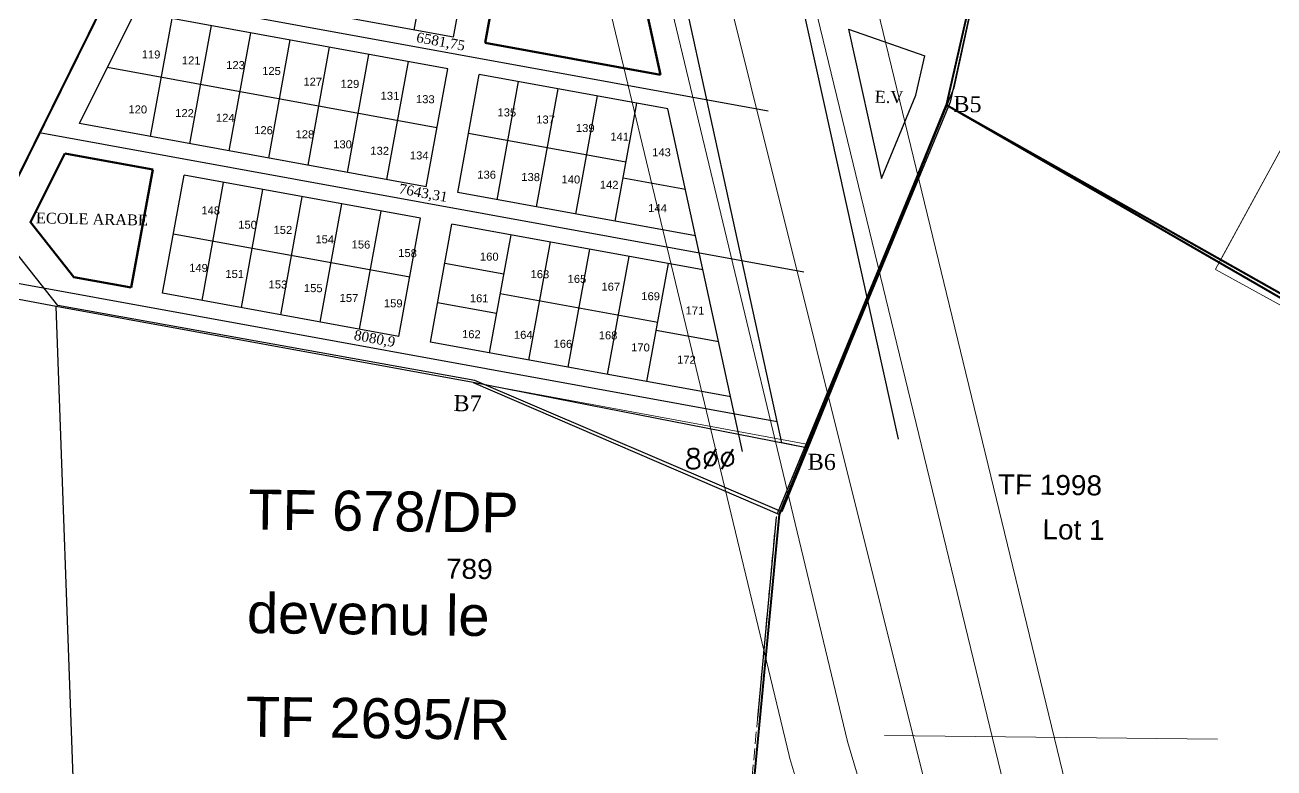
# Model space of a CAD drawing. Header units: metres. Extents: x 0 to 1324930, y 0 to 1631912.
# Drawn here: x 251926.8 to 252238.8, y 1628881.6 to 1629067.3 of the extents above; entities that cross this region are included whole.
import ezdxf
from ezdxf.enums import TextEntityAlignment as Align

# ---------------------------------------------------------------- set-up
doc = ezdxf.new("R2010")
doc.units = ezdxf.units.M
doc.header["$MEASUREMENT"] = 0
doc.linetypes.add('DGN Style 3', pattern=[4.156684, 2.96906, -1.187624])
doc.layers.get('Defpoints').update_dxf_attribs({"lineweight": 0})
for name, color, linetype in [('A_revoir_niveau_0', 7, 'Continuous'), ('limites_sections', 7, 'Continuous'), ('limites_tf', 7, 'Continuous'), ('numero_lot', 7, 'Continuous'), ('toponymie', 7, 'Continuous')]:
    doc.layers.add(name, color=color, linetype=linetype)
for name, color, linetype, lineweight in [('emprise_ht_pik_rufisque', 7, 'Continuous', 0), ('Niveau 2', 7, 'Continuous', 0), ('Numero_TF', 7, 'Continuous', 0), ('Régularisation', 1, 'Continuous', 40), ('SIPRES', 1, 'Continuous', 0)]:
    doc.layers.add(name, color=color, linetype=linetype, lineweight=lineweight)
doc.layers.add('Lignes HT Vectorisées', color=6, linetype='Continuous', lineweight=0, true_color=0xff00ff)
doc.styles.add('ROMANS', font='romans.shx', dxfattribs={"height": 0.2})
doc.styles.get("Standard").update_dxf_attribs({"font": 'txt.shx'})
doc.styles.add('Style-Arial', font='arial.ttf')
doc.styles.add('Style-Sylfaen', font='sylfaen.ttf')
doc.dimstyles.new('ISO-25', dxfattribs={"dimtxt": 50, "dimasz": 96.153846, "dimexe": 48.076923, "dimexo": 24.038462, "dimgap": 24.038462, "dimtad": 1, "dimlfac": 1000, "dimzin": 1, "dimdsep": 46, "dimtxsty": 'Standard', "dimcen": 0.0025, "dimse1": 1, "dimse2": 1, "dimclrd": 256, "dimclre": 256, "dimazin": 3, "dimtfac": 1, "dimtmove": 0, "dimatfit": 3, "dimtzin": 1, "dimlwd": -1, "dimlwe": -1})

# ---------------------------------------------------------------- blocks, each defined once
blk = doc.blocks.new('*D65')
at = {"layer": 'Defpoints', "color": 0, "lineweight": 53, "transparency": 16777216}
for p in [(251947.969244, 1629075.818669), (252112.431727, 1629045.81785), (252112.431727, 1629045.81785)]:
    blk.add_point(p, dxfattribs=at)
at = {"layer": 'Niveau 2', "lineweight": -2, "transparency": 16777216}
blk.add_line((251947.969244, 1629075.818669), (252112.431727, 1629045.81785), dxfattribs=at)
at = {"layer": 'Niveau 2', "color": 0, "lineweight": 13, "transparency": 16777216, "insert": (252030.577924, 1629062.887349), "char_height": 2.499995, "attachment_point": 5, "rotation": 349.66192504, "style": 'Style-Sylfaen'}
blk.add_mtext('6581,75', dxfattribs=at)
blk = doc.blocks.new('_None')
blk = doc.blocks.new('*D69')
at = {"layer": 'Defpoints', "color": 0, "lineweight": 53, "transparency": 16777216}
for p in [(251930.347398, 1629040.406205), (252121.335787, 1629005.5666), (252121.335787, 1629005.5666)]:
    blk.add_point(p, dxfattribs=at)
at = {"layer": 'Niveau 2', "lineweight": -2, "transparency": 16777216}
blk.add_line((251930.347398, 1629040.406205), (252121.335787, 1629005.5666), dxfattribs=at)
at = {"layer": 'Niveau 2', "color": 0, "lineweight": 13, "transparency": 16777216, "insert": (252026.21903, 1629025.055492), "char_height": 2.499995, "attachment_point": 5, "rotation": 349.66192504, "style": 'Style-Sylfaen'}
blk.add_mtext('7643,31', dxfattribs=at)
blk = doc.blocks.new('*D73')
at = {"layer": 'Defpoints', "color": 0, "lineweight": 53, "transparency": 16777216}
for p in [(251912.725551, 1629004.993742), (252114.648254, 1628968.159528), (252114.648254, 1628968.159528)]:
    blk.add_point(p, dxfattribs=at)
at = {"layer": 'Niveau 2', "lineweight": -2, "transparency": 16777216}
blk.add_line((251912.725551, 1629004.993742), (252114.648254, 1628968.159528), dxfattribs=at)
at = {"layer": 'Niveau 2', "color": 0, "lineweight": 13, "transparency": 16777216, "insert": (252014.064023, 1628988.643984), "char_height": 2.499995, "attachment_point": 5, "rotation": 349.66192504, "style": 'Style-Sylfaen'}
blk.add_mtext('8080,9', dxfattribs=at)

msp = doc.modelspace()

# ---------------------------------------------------------------- linework, layer by layer
at = {"layer": 'A_revoir_niveau_0', "color": 7, "linetype": 'Continuous', "lineweight": 0}
msp.add_line((252065.46077, 1629311.92542), (251918.68297, 1629016.98654), dxfattribs=at)
at = {"layer": 'A_revoir_niveau_0', "ltscale": 39.37}
for p, q in [((251918.69068, 1629016.98114), (252065.46104, 1629311.92752)), ((252104.63464, 1629145.88256, 1), (252144.91465, 1628963.79471, 1)), ((252115.80651, 1628962.85189, 1), (252076.43203, 1629143.28299, 1)), ((252033.81087, 1629064.22566), (251958.01629, 1629078.05191)), ((252032.37522, 1629056.35555), (251954.30643, 1629070.59666)), ((252029.68339, 1629041.59909), (251947.35044, 1629056.61805)), ((252087.35504, 1629046.32628), (252040.24533, 1629054.9199)), ((252106.03646, 1628960.71983, 1), (252087.35504, 1629046.32628, 1)), ((252026.99155, 1629026.84263), (251940.39444, 1629042.63945)), ((252076.90406, 1629032.98522), (252037.5535, 1629040.16344)), ((252025.55591, 1629018.97252), (251966.53006, 1629029.73986)), ((252076.19528, 1629029.09976), (252091.7328, 1629026.26544)), ((252094.28569, 1629014.56701), (252034.86166, 1629025.40698)), ((252096.13386, 1629006.09787), (252033.42602, 1629017.53687)), ((252022.86407, 1629004.21606), (251963.83823, 1629014.9834)), ((252046.38792, 1629005.0074), (252031.63146, 1629007.69923)), ((252020.17224, 1628989.4596), (251961.14639, 1629000.22694)), ((252044.59337, 1628995.16976), (252029.83691, 1628997.86159)), ((252084.84121, 1628992.91035), (252045.49064, 1629000.08858)), ((252038.70233, 1628977.94739), (251934.56249, 1628996.9443)), ((252100.06123, 1628988.10095), (252084.48229, 1628990.94282)), ((252103.06451, 1628974.3386), (252028.04235, 1628988.02395)), ((252121.61992, 1628961.71374), (252038.70233, 1628977.94739))]:
    msp.add_line(p, q, dxfattribs=at)
at = {"layer": 'A_revoir_niveau_0', "color": 145, "lineweight": 80, "ltscale": 39.37}
for p, q in [((252085.50687, 1629054.79541, 1), (252078.57622, 1629086.55468, 1)), ((252085.50687, 1629054.79541), (252041.68098, 1629062.79002))]:
    msp.add_line(p, q, dxfattribs=at)
at = {"layer": 'A_revoir_niveau_0', "color": 3, "lineweight": 30, "ltscale": 39.37}
for p, q in [((252132.48607, 1629066.27702), (252151.59361, 1629059.59839)), ((252132.48607, 1629066.27702, 1), (252140.74633, 1629028.93608, 1)), ((252149.34312, 1629049.73663), (252151.59361, 1629059.59839)), ((252140.74633, 1629028.93608), (252149.34312, 1629049.73663))]:
    msp.add_line(p, q, dxfattribs=at)
at = {"layer": 'A_revoir_niveau_0', "color": 5, "lineweight": 53, "ltscale": 39.37}
for p, q in [((251958.65995, 1629031.1755), (251936.68458, 1629035.18419)), ((251953.27628, 1629001.66258), (251938.96308, 1629004.27356))]:
    msp.add_line(p, q, dxfattribs=at)
at = {"layer": 'A_revoir_niveau_0', "linetype": 'Continuous', "lineweight": 30, "ltscale": 39.37}
msp.add_line((252038.71506, 1628977.96227), (252115.2821, 1628944.98102), dxfattribs=at)
at = {"layer": 'A_revoir_niveau_0', "ltscale": 39.37, "flags": 128}
for points in [[(252114.79166, 1628945.19228), (252156.99313, 1629047.30181), (252178.49349, 1629141.51754)], [(252023.97323, 1629066.02022), (252029.3569, 1629095.53314)], [(252033.81087, 1629064.22566), (252039.19454, 1629093.73858)], [(251940.39444, 1629042.63945), (251954.30643, 1629070.59666)], [(251958.12807, 1629039.40453), (251963.51174, 1629068.91745)], [(251967.96571, 1629037.60997), (251973.34938, 1629067.12289)], [(251977.80335, 1629035.81541), (251983.18702, 1629065.32833)], [(251987.64099, 1629034.02086), (251993.02466, 1629063.53378)], [(251997.47863, 1629032.2263), (252002.8623, 1629061.73922)], [(252007.31627, 1629030.43174), (252012.69994, 1629059.94466)], [(252017.15391, 1629028.63719), (252022.53758, 1629058.15011)], [(252026.99155, 1629026.84263), (252032.37522, 1629056.35555)], [(252034.86166, 1629025.40698), (252040.24533, 1629054.9199)], [(252044.6993, 1629023.61243), (252050.08297, 1629053.12535)], [(252054.53694, 1629021.81787), (252059.92061, 1629051.33079)], [(252064.37458, 1629020.02331), (252069.75825, 1629049.53624)], [(252074.21222, 1629018.22876), (252079.5959, 1629047.74168)], [(251961.14639, 1629000.22694), (251966.53006, 1629029.73986)], [(251970.98403, 1628998.43238), (251976.36771, 1629027.9453)], [(251980.82167, 1628996.63782), (251986.20534, 1629026.15074)], [(251990.65931, 1628994.84327), (251996.04299, 1629024.35619)], [(252000.49696, 1628993.04871), (252005.88063, 1629022.56163)], [(252010.33459, 1628991.25415), (252015.71827, 1629020.76708)], [(252020.17224, 1628989.4596), (252025.55591, 1629018.97252)], [(252028.04235, 1628988.02395), (252033.42602, 1629017.53687)], [(252042.79881, 1628985.33212), (252048.18248, 1629014.84504)], [(252052.63645, 1628983.53756), (252058.02012, 1629013.05048)], [(252062.47409, 1628981.743), (252067.85776, 1629011.25592)], [(252072.31173, 1628979.94845), (252077.6954, 1629009.46137)], [(252082.14937, 1628978.15389), (252087.53304, 1629007.66681)]]:
    msp.add_lwpolyline(points, dxfattribs=at)
at = {"layer": 'A_revoir_niveau_0', "color": 145, "lineweight": 80, "ltscale": 39.37, "flags": 128}
msp.add_lwpolyline([(252041.68098, 1629062.79002), (252047.06465, 1629092.30294)], dxfattribs=at)
at = {"layer": 'A_revoir_niveau_0', "color": 5, "lineweight": 53, "ltscale": 39.37, "flags": 128}
for points in [[(251938.96308, 1629004.27356), (251928.11789, 1629017.96877), (251936.68458, 1629035.18419)], [(251953.27628, 1629001.66258), (251958.65995, 1629031.1755)]]:
    msp.add_lwpolyline(points, dxfattribs=at)
at = {"layer": 'A_revoir_niveau_0', "lineweight": 30, "ltscale": 39.37, "elevation": 1, "flags": 128}
msp.add_lwpolyline([(252137.09313, 1628999.1523), (252121.61992, 1628961.71374), (252115.80651, 1628962.85189)], dxfattribs=at)
at = {"layer": 'emprise_ht_pik_rufisque', "color": 1}
for p, q in [((252094.96451, 1629255.98887), (252229.4915, 1628700.98052)), ((252117.64924, 1628884.72019), (252045.75616, 1629184.27809)), ((252117.85424, 1628883.95553), (252117.64924, 1628884.72019)), ((252223.73491, 1628526.96309), (252117.85424, 1628883.95553))]:
    msp.add_line(p, q, dxfattribs=at)
at = {"layer": 'Lignes HT Vectorisées', "color": 5, "flags": 128}
for points in [[(252238.11574, 1628531.22831), (252214.91361, 1628697.44702), (252080.38798, 1629252.44982), (251995.55704, 1629601.26948), (251992.86991, 1629612.34375)], [(252238.11574, 1628531.22831), (252059.36813, 1629247.34019), (251986.871, 1629536.0512), (251976.57232, 1629577.48855)], [(252238.11574, 1628531.22831), (252132.23507, 1628888.22075), (252060.34199, 1629187.77865)]]:
    msp.add_lwpolyline(points, dxfattribs=at)
at = {"layer": 'limites_sections', "color": 112, "linetype": 'Continuous', "lineweight": 40, "flags": 128}
for points in [[(251919.61268, 1629455.67058), (252081.42593, 1629801.73603), (252284.01813, 1629684.53413), (252527.00823, 1629543.96157), (252770.73085, 1629406.43238), (252730.6907, 1629319.38859), (252715.53215, 1629273.91291), (252709.8002, 1629256.71706), (252715.02282, 1628988.62218), (252674.25754, 1628915.95363), (252495.08636, 1628927.31368), (252429.92095, 1628946.76676), (252389.11796, 1628940.41899), (252306.55366, 1628962.87828), (252156.9804, 1629047.27102), (252178.39639, 1629141.09202), (252230.21024, 1629282.12064), (252157.35447, 1629307.56238), (251996.65824, 1629315.19562), (252037.72196, 1629398.92806), (251919.61268, 1629455.67058)], [(252721.72186, 1628619.43782), (252753.24186, 1628623.32182), (252724.25043, 1628275.00653), (252670.71539, 1628292.08952), (252580.66205, 1628324.66201), (252041.29203, 1628533.92652), (252075.31604, 1628631.87788), (252090.83573, 1628688.25731), (252115.26328, 1628944.95062), (252156.99313, 1629047.30181), (252306.55366, 1628962.87828), (252389.11796, 1628940.41899), (252429.92095, 1628946.76676), (252495.08636, 1628927.31368), (252674.25754, 1628915.95363), (252655.49253, 1628879.66168), (252709.97228, 1628836.08889), (252707.87286, 1628693.96682), (252721.72186, 1628619.43782)]]:
    msp.add_lwpolyline(points, close=True, dxfattribs=at)
at = {"layer": 'limites_tf', "color": 5, "linetype": 'Continuous', "lineweight": 30}
for p, q in [((251919.07139, 1629017.22087), (252065.24094, 1629312.46166)), ((252178.62947, 1629142.28113), (252158.79978, 1629051.5949)), ((252158.79978, 1629051.5949), (252122.97933, 1628963.06661)), ((251934.98208, 1628997.21263), (251919.07139, 1629017.22087)), ((251934.55238, 1628996.94555), (251895.13007, 1629004.1715)), ((252039.17049, 1628978.4271), (251934.98208, 1628997.21263)), ((252115.79977, 1628945.5903), (252039.17049, 1628978.4271)), ((252122.97933, 1628963.06661), (252115.79977, 1628945.5903))]:
    msp.add_line(p, q, dxfattribs=at)
at = {"layer": 'limites_tf', "color": 2, "linetype": 'Continuous', "lineweight": 30}
for p, q in [((252178.49827, 1629141.51153), (252157.85174, 1629048.01359)), ((252157.85174, 1629048.01359), (252115.26328, 1628944.95062))]:
    msp.add_line(p, q, dxfattribs=at)
at = {"layer": 'limites_tf', "linetype": 'Continuous', "lineweight": 30, "ltscale": 39.37}
for p, q in [((252114.79166, 1628945.19228), (252156.99313, 1629047.30181)), ((252156.99313, 1629047.30181), (252306.56897, 1628962.94203)), ((252114.403, 1628944.25186), (252109.79698, 1628894.02848))]:
    msp.add_line(p, q, dxfattribs=at)
at = {"layer": 'limites_tf', "color": 1, "linetype": 'Continuous', "lineweight": 30}
for p, q in [((252121.60403, 1628961.68226), (252156.99225, 1629047.26433)), ((252156.99225, 1629047.26433), (252306.55366, 1628962.87828))]:
    msp.add_line(p, q, dxfattribs=at)
at = {"layer": 'limites_tf', "color": 5, "linetype": 'Continuous', "lineweight": 30, "ltscale": 10}
msp.add_line((251938.95006, 1628874.18059), (251934.55238, 1628996.94555), dxfattribs=at)
at = {"layer": 'limites_tf', "color": 5, "linetype": 'Continuous', "lineweight": 30, "flags": 128}
msp.add_lwpolyline([(252065.24094, 1629312.46166), (251919.07139, 1629017.22087), (251901.47285, 1629039.34697), (251882.93313, 1629076.99874)], dxfattribs=at)
at = {"layer": 'limites_tf', "color": 7, "linetype": 'Continuous', "lineweight": 40, "flags": 128}
msp.add_lwpolyline([(252587.20363, 1628384.95599), (252047.26027, 1628551.10843), (252090.83573, 1628688.25731), (252115.26328, 1628944.95062), (252157.03726, 1629047.23894), (252306.01026, 1628961.21885), (252389.82666, 1628938.99536), (252429.92095, 1628946.76676), (252450.37384, 1628931.74857), (252504.76412, 1628866.02662), (252568.76269, 1628890.32762), (252635.73958, 1628895.46702), (252710.02114, 1628836.05465), (252708.13768, 1628692.54172), (252587.20363, 1628384.95599)], close=True, dxfattribs=at)
at = {"layer": 'limites_tf', "color": 5, "linetype": 'DGN Style 3', "lineweight": 0, "flags": 128}
msp.add_lwpolyline([(252208.80435, 1628691.38516), (252208.18188, 1628707.90429), (252248.62621, 1628785.98223), (252306.55366, 1628962.87828), (252156.99225, 1629047.26433), (252121.60403, 1628961.68226), (252114.38405, 1628944.22161), (252092.36058, 1628704.54944), (252208.77461, 1628691.40554), (252208.77534, 1628691.38844), (252208.80435, 1628691.38516)], close=True, dxfattribs=at)
at = {"layer": 'Régularisation', "color": 1, "linetype": 'Continuous', "lineweight": 13}
for p, q in [((252224.20469, 1629006.22907, 1.99923), (252288.58517, 1629124.80798, 1.99923)), ((252224.85958, 1629007.43528, 1.99923), (252288.58517, 1629124.80798, 1.99923)), ((252141.49242, 1628889.70312), (252224.68185, 1628888.82917))]:
    msp.add_line(p, q, dxfattribs=at)
at = {"layer": 'Régularisation', "color": 1, "linetype": 'Continuous', "lineweight": 13, "elevation": 1.99923, "flags": 128}
msp.add_lwpolyline([(252224.18344, 1629006.18993), (252307.2796, 1628960.52124), (252389.82666, 1628938.99536), (252430.56071, 1628945.77141), (252451.17025, 1628930.9689), (252494.65911, 1628879.52943)], dxfattribs=at)
at = {"layer": 'SIPRES', "color": 1, "linetype": 'Continuous', "lineweight": 13, "ltscale": 10}
for p, q in [((252065.46077, 1629311.92542), (251918.68297, 1629016.98654)), ((251934.55238, 1628996.94555), (252038.70185, 1628977.9453)), ((252038.70185, 1628977.9453), (252122.48326, 1628962.41127)), ((252038.70185, 1628977.9453), (252115.26328, 1628944.95062)), ((252122.48326, 1628962.41127), (252115.26328, 1628944.95062))]:
    msp.add_line(p, q, dxfattribs=at)

# ---------------------------------------------------------------- texts
at = {"layer": 'numero_lot', "color": 7, "lineweight": 0, "char_height": 2, "attachment_point": 1, "rotation": 359.2899724, "line_spacing_factor": 0.72}
for s, insert in [('\\fArial|b0|i0|c00|p39;119', (251955.94036, 1629060.95314)), ('\\fArial|b0|i0|c00|p39;121', (251965.96477, 1629059.45174)), ('\\fArial|b0|i0|c00|p39;123', (251977.04268, 1629058.29169)), ('\\fArial|b0|i0|c00|p39;125', (251986.01834, 1629056.83248)), ('\\fArial|b0|i0|c00|p39;127', (251996.32779, 1629054.14173)), ('\\fArial|b0|i0|c00|p39;129', (252005.61458, 1629053.59767)), ('\\fArial|b0|i0|c00|p39;131', (252015.62075, 1629050.6244)), ('\\fArial|b0|i0|c00|p39;133', (252024.45396, 1629049.76606)), ('\\fArial|b0|i0|c00|p39;120', (251952.62228, 1629047.21317)), ('\\fArial|b0|i0|c00|p39;122', (251964.30273, 1629046.29212)), ('\\fArial|b0|i0|c00|p39;124', (251974.48108, 1629045.11756)), ('\\fArial|b0|i0|c00|p39;135', (252044.82215, 1629046.45364)), ('\\fArial|b0|i0|c00|p39;137', (252054.49912, 1629044.67913)), ('\\fArial|b0|i0|c00|p39;126', (251984.03607, 1629042.024)), ('\\fArial|b0|i0|c00|p39;139', (252064.40827, 1629042.55073)), ('\\fArial|b0|i0|c00|p39;128', (251994.36622, 1629041.00264)), ('\\fArial|b0|i0|c00|p39;130', (252003.77853, 1629038.49137)), ('\\fArial|b0|i0|c00|p39;141', (252073.01624, 1629040.41456)), ('\\fArial|b0|i0|c00|p39;132', (252013.05205, 1629036.87692)), ('\\fArial|b0|i0|c00|p39;134', (252022.93066, 1629035.70608)), ('\\fArial|b0|i0|c00|p39;143', (252083.45747, 1629036.48904)), ('\\fArial|b0|i0|c00|p39;136', (252039.78006, 1629030.91041)), ('\\fArial|b0|i0|c00|p39;138', (252050.77262, 1629030.30676)), ('\\fArial|b0|i0|c00|p39;140', (252060.81904, 1629029.71129)), ('\\fArial|b0|i0|c00|p39;142', (252070.38326, 1629028.38349)), ('\\fArial|b0|i0|c00|p39;144', (252082.48731, 1629022.54225)), ('\\fArial|b0|i0|c00|p39;148', (251970.84161, 1629021.9667)), ('\\fArial|b0|i0|c00|p39;150', (251980.05005, 1629018.39438)), ('\\fArial|b0|i0|c00|p39;152', (251988.86983, 1629017.10616)), ('\\fArial|b0|i0|c00|p39;154', (251999.32568, 1629014.74885)), ('\\fArial|b0|i0|c00|p39;156', (252008.38088, 1629013.44532)), ('\\fArial|b0|i0|c00|p39;158', (252020.01753, 1629011.30527)), ('\\fArial|b0|i0|c00|p39;160', (252040.4336, 1629010.4235)), ('\\fArial|b0|i0|c00|p39;149', (251967.78189, 1629007.60068)), ('\\fArial|b0|i0|c00|p39;151', (251976.8345, 1629006.0883)), ('\\fArial|b0|i0|c00|p39;163', (252053.08571, 1629006.03284)), ('\\fArial|b0|i0|c00|p39;165', (252062.33635, 1629004.86018)), ('\\fArial|b0|i0|c00|p39;153', (251987.64051, 1629003.46645)), ('\\fArial|b0|i0|c00|p39;155', (251996.46487, 1629002.54901)), ('\\fArial|b0|i0|c00|p39;167', (252070.78312, 1629002.90396)), ('\\fArial|b0|i0|c00|p39;157', (252005.38787, 1629000.08413)), ('\\fArial|b0|i0|c00|p39;159', (252016.44555, 1628998.75757)), ('\\fArial|b0|i0|c00|p39;161', (252037.92201, 1629000.00486)), ('\\fArial|b0|i0|c00|p39;169', (252080.74621, 1629000.52489)), ('\\fArial|b0|i0|c00|p39;171', (252091.82011, 1628996.94996)), ('\\fArial|b0|i0|c00|p39;162', (252035.95784, 1628991.03599)), ('\\fArial|b0|i0|c00|p39;164', (252048.92708, 1628990.87527)), ('\\fArial|b0|i0|c00|p39;166', (252058.82631, 1628988.63654)), ('\\fArial|b0|i0|c00|p39;168', (252070.103, 1628990.7451)), ('\\fArial|b0|i0|c00|p39;170', (252078.20519, 1628987.73136)), ('\\fArial|b0|i0|c00|p39;172', (252089.68243, 1628984.66098))]:
    msp.add_mtext(s, dxfattribs=dict(at, insert=insert))
at = {"layer": 'numero_tf', "lineweight": 30, "style": 'Style-Arial'}
for s, p in [('TF 1998', (252169.78125, 1628950.01564)), ('   Lot 1', (252175.0963, 1628938.83858))]:
    msp.add_text(s, height=4.99999, rotation=359.29, dxfattribs=at).set_placement(p)
at = {"layer": 'numero_tf', "lineweight": 13, "style": 'Style-Arial'}
msp.add_text('789', height=4.99999, rotation=359.29, dxfattribs=at).set_placement((252037.75732, 1628931.35172), align=Align.MIDDLE_CENTER)
at = {"layer": 'numero_tf', "color": 4, "linetype": 'Continuous', "lineweight": 0, "insert": (251982.62775, 1628951.20507), "char_height": 10, "attachment_point": 1, "rotation": 359.2800023, "line_spacing_factor": 0.776524, "style": 'Style-Arial'}
msp.add_mtext('TF 678/DP \\P\\Pdevenu le \\P\\PTF 2695/R', dxfattribs=at)
at = {"layer": 'SIPRES', "color": 1, "linetype": 'Continuous', "lineweight": 13, "insert": (252098.00339, 1628958.83527), "char_height": 5, "attachment_point": 5, "rotation": 359.2800023, "line_spacing_factor": 0.6, "style": 'ROMANS'}
msp.add_mtext('8%%c%%c', dxfattribs=at)
msp.add_mtext('8%%c%%c', dxfattribs=at)
at = {"layer": 'toponymie', "color": 0, "linetype": 'Continuous', "lineweight": 13, "insert": (252139.07991, 1629050.86048), "char_height": 2.999994, "attachment_point": 1, "rotation": 358.8338359}
msp.add_mtext('\\fTimes New Roman|b0|i0|c00|p23;E.V', dxfattribs=at)
at = {"layer": 'toponymie', "lineweight": 30, "char_height": 3.999992, "attachment_point": 7, "rotation": 359.2899724, "line_spacing_factor": 0.6}
for s, insert in [('\\fSylfaen|b0|i0|c00|p23;B5', (252158.66698, 1629045.48535, -1)), ('\\fSylfaen|b0|i0|c00|p23;B7', (252033.78483, 1628970.76536, -1)), ('\\fSylfaen|b0|i0|c00|p23;B6', (252122.26362, 1628956.07771, -1))]:
    msp.add_mtext(s, dxfattribs=dict(at, insert=insert))
at = {"layer": 'toponymie', "color": 0, "insert": (251929.46166, 1629017.687), "char_height": 2.699995, "attachment_point": 7, "rotation": 358.8338359, "line_spacing_factor": 0.6}
msp.add_mtext('\\fSylfaen|b0|i0|c00|p23;ECOLE ARABE', dxfattribs=at)

# ---------------------------------------------------------------- dimensions: what is measured, and where the dimension line sits
at = {"layer": 'A_revoir_niveau_0', "lineweight": 13}
for base, p1, p2, picture, middle in [((252112.43173, 1629045.81785), (251947.96924, 1629075.81867), (252112.43173, 1629045.81785), '*D65', (252030.57792, 1629062.88735)), ((252121.33579, 1629005.5666), (251930.3474, 1629040.4062), (252121.33579, 1629005.5666), '*D69', (252026.21903, 1629025.05549)), ((252114.64825, 1628968.15953), (251912.72555, 1629004.99374), (252114.64825, 1628968.15953), '*D73', (252014.06402, 1628988.64398))]:
    dim = msp.add_linear_dim(base=base, p1=p1, p2=p2, angle=349.661923, dimstyle='ISO-25', override={"dimtxt": 2.499995, "dimasz": 2.499995, "dimexe": 1.249998, "dimexo": 0.624999, "dimgap": 0.624999, "dimlfac": 39.370079, "dimzin": 8, "dimdsep": 44, "dimtxsty": 'Style-Sylfaen', "dimblk": 'None', "dimcen": 2.499995, "dimtzin": 8, "dimlwd": -2}, dxfattribs=at)
    dim.commit()
    dim.dimension.update_dxf_attribs({"geometry": picture, "text_midpoint": middle})

doc.saveas('drawing.dxf')
